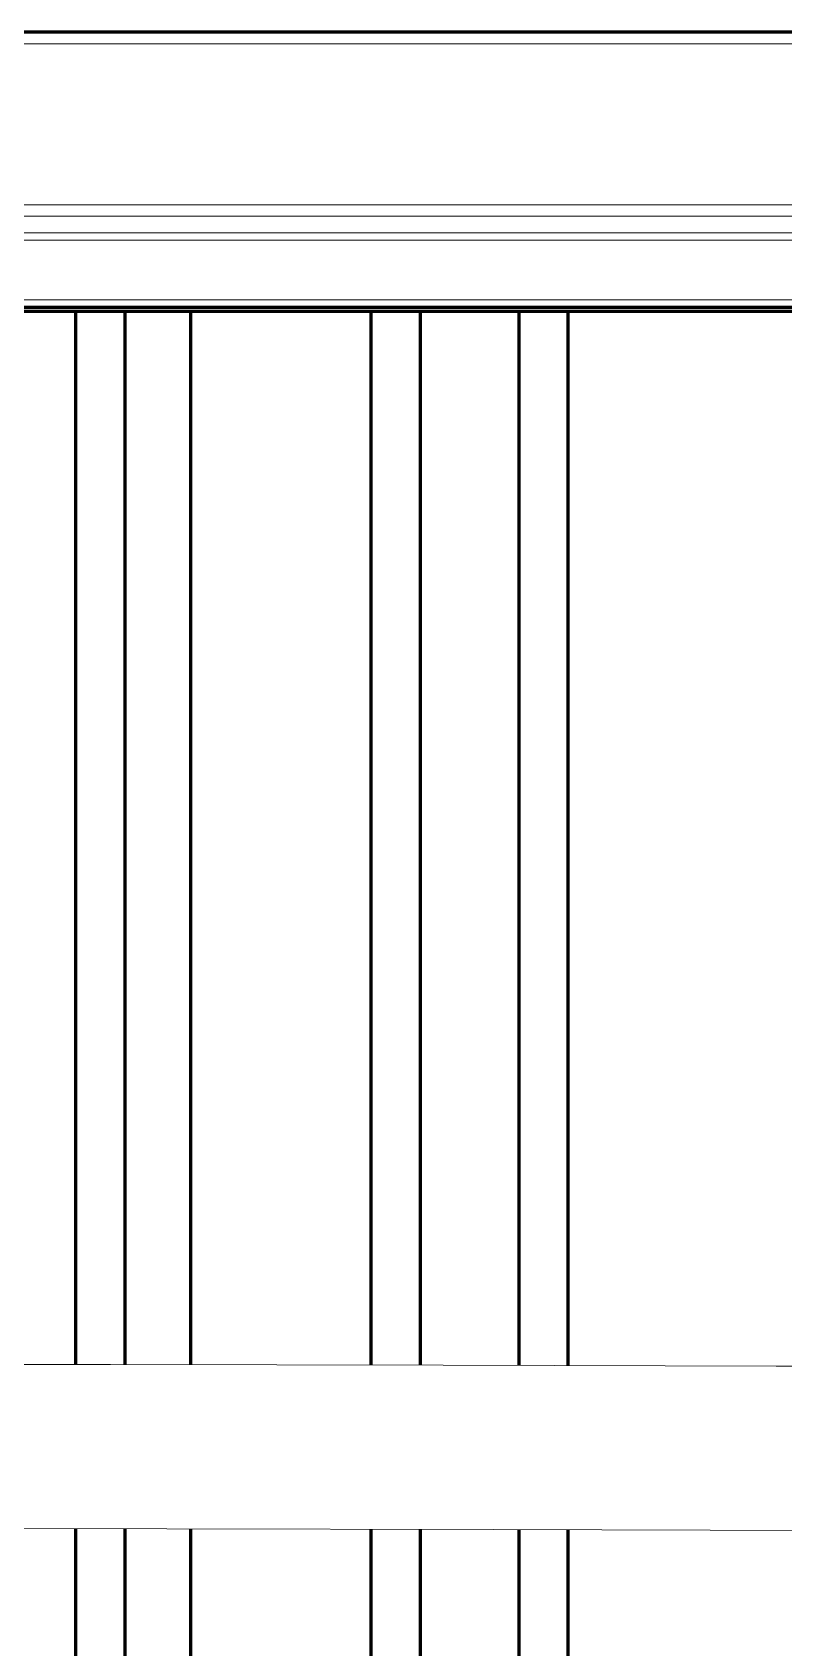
# Model space of a CAD drawing. Header units: millimetres. Extents: x 0 to 594, y 0 to 420.
# Drawn here: x 438.09 to 460.98, y 340 to 389.2 of the extents above; entities that cross this region are included whole.
import ezdxf

# ---------------------------------------------------------------- set-up
doc = ezdxf.new("R2010")
doc.units = ezdxf.units.MM
for name, pattern in [('K5LT_BASIC', [0]), ('K5LT_THIN', [0]), ('K5LT_THIN_INCLUDED_TO_HATCHING', [0])]:
    doc.linetypes.add(name, pattern=pattern)
doc.layers.add('LAYER', color=7, linetype='Continuous')
doc.layers.add('Системный слой', color=7, linetype='Continuous')

# ---------------------------------------------------------------- blocks, each defined once
blk = doc.blocks.new('U69')
at = {"layer": 'Системный слой', "color": 5, "linetype": 'K5LT_BASIC', "lineweight": 60, "true_color": 0x0000ff}
for p, q in [((439.42, 348.623), (439.42, 380.697)), ((439.42, 314.398), (439.42, 343.622))]:
    blk.add_line(p, q, dxfattribs=at)
blk = doc.blocks.new('U71')
at = {"layer": 'Системный слой', "color": 5, "linetype": 'K5LT_BASIC', "lineweight": 60, "true_color": 0x0000ff}
for p, q in [((440.92, 348.621), (440.92, 380.697)), ((440.92, 314.398), (440.92, 343.621))]:
    blk.add_line(p, q, dxfattribs=at)
blk = doc.blocks.new('U83')
at = {"layer": 'Системный слой', "color": 5, "linetype": 'K5LT_BASIC', "lineweight": 60, "true_color": 0x0000ff}
for p, q in [((442.92, 348.617), (442.92, 380.697)), ((442.92, 314.398), (442.92, 343.618))]:
    blk.add_line(p, q, dxfattribs=at)
blk = doc.blocks.new('U106')
at = {"layer": 'Системный слой', "color": 5, "linetype": 'K5LT_BASIC', "lineweight": 60, "true_color": 0x0000ff}
for p, q in [((439.42, 348.623), (439.42, 380.697)), ((439.42, 314.398), (439.42, 343.622))]:
    blk.add_line(p, q, dxfattribs=at)
blk = doc.blocks.new('U109')
at = {"layer": 'Системный слой', "color": 5, "linetype": 'K5LT_BASIC', "lineweight": 60, "true_color": 0x0000ff}
for p, q in [((448.42, 348.607), (448.42, 380.697)), ((448.42, 314.398), (448.42, 343.607))]:
    blk.add_line(p, q, dxfattribs=at)
blk = doc.blocks.new('U112')
at = {"layer": 'Системный слой', "color": 5, "linetype": 'K5LT_BASIC', "lineweight": 60, "true_color": 0x0000ff}
for p, q in [((440.92, 348.621), (440.92, 380.697)), ((440.92, 314.398), (440.92, 343.621))]:
    blk.add_line(p, q, dxfattribs=at)
blk = doc.blocks.new('U113')
at = {"layer": 'Системный слой', "color": 5, "linetype": 'K5LT_BASIC', "lineweight": 60, "true_color": 0x0000ff}
for p, q in [((454.42, 348.593), (454.42, 380.697)), ((454.42, 314.398), (454.42, 343.593))]:
    blk.add_line(p, q, dxfattribs=at)
blk = doc.blocks.new('U114')
at = {"layer": 'Системный слой', "color": 5, "linetype": 'K5LT_BASIC', "lineweight": 60, "true_color": 0x0000ff}
for p, q in [((449.92, 348.604), (449.92, 380.697)), ((449.92, 314.398), (449.92, 343.604))]:
    blk.add_line(p, q, dxfattribs=at)
blk = doc.blocks.new('U116')
at = {"layer": 'Системный слой', "color": 5, "linetype": 'K5LT_BASIC', "lineweight": 60, "true_color": 0x0000ff}
for p, q in [((452.92, 348.597), (452.92, 380.697)), ((452.92, 314.398), (452.92, 343.597))]:
    blk.add_line(p, q, dxfattribs=at)
blk = doc.blocks.new('U543')
at = {"layer": 'LAYER', "color": 7, "linetype": 'K5LT_THIN_INCLUDED_TO_HATCHING', "lineweight": 18}
for p, q in [((442.188, 343.619), (432.223, 343.63)), ((452.153, 343.599), (442.188, 343.619)), ((462.117, 343.571), (452.153, 343.599))]:
    blk.add_line(p, q, dxfattribs=at)
blk = doc.blocks.new('U544')
at = {"layer": 'LAYER', "color": 7, "linetype": 'K5LT_THIN_INCLUDED_TO_HATCHING', "lineweight": 18}
for p, q in [((430.341, 348.631), (440.477, 348.622)), ((440.477, 348.622), (450.613, 348.603)), ((450.613, 348.603), (460.749, 348.576)), ((460.749, 348.576), (470.885, 348.54))]:
    blk.add_line(p, q, dxfattribs=at)

msp = doc.modelspace()

# ---------------------------------------------------------------- linework, layer by layer
at = {"layer": 'Системный слой', "color": 5, "linetype": 'K5LT_BASIC', "lineweight": 60, "true_color": 0x0000ff}
for p, q in [((473.51471, 389.19723), (227.51471, 389.19723)), ((467.20835, 380.81723), (170.10326, 380.81723)), ((467.27022, 380.69723), (170.12882, 380.69723))]:
    msp.add_line(p, q, dxfattribs=at)
at = {"layer": 'Системный слой', "color": 7, "linetype": 'K5LT_THIN', "lineweight": 18}
for p, q in [((473.51471, 388.84723), (161.01471, 388.84723)), ((473.51471, 383.94448), (161.01471, 383.94448)), ((473.51471, 383.602), (161.01471, 383.602)), ((467.18971, 382.86695), (167.33971, 382.86695)), ((465.39315, 383.09201), (169.13626, 383.09201)), ((467.18971, 381.04723), (170.04905, 381.04723))]:
    msp.add_line(p, q, dxfattribs=at)

# ---------------------------------------------------------------- block references
at = {"layer": 'Системный слой'}
for name in ['U69', 'U106', 'U71', 'U112', 'U83', 'U109', 'U114', 'U116', 'U113', 'U544', 'U543']:
    msp.add_blockref(name, (0, 0), dxfattribs=at)

doc.saveas('drawing.dxf')
